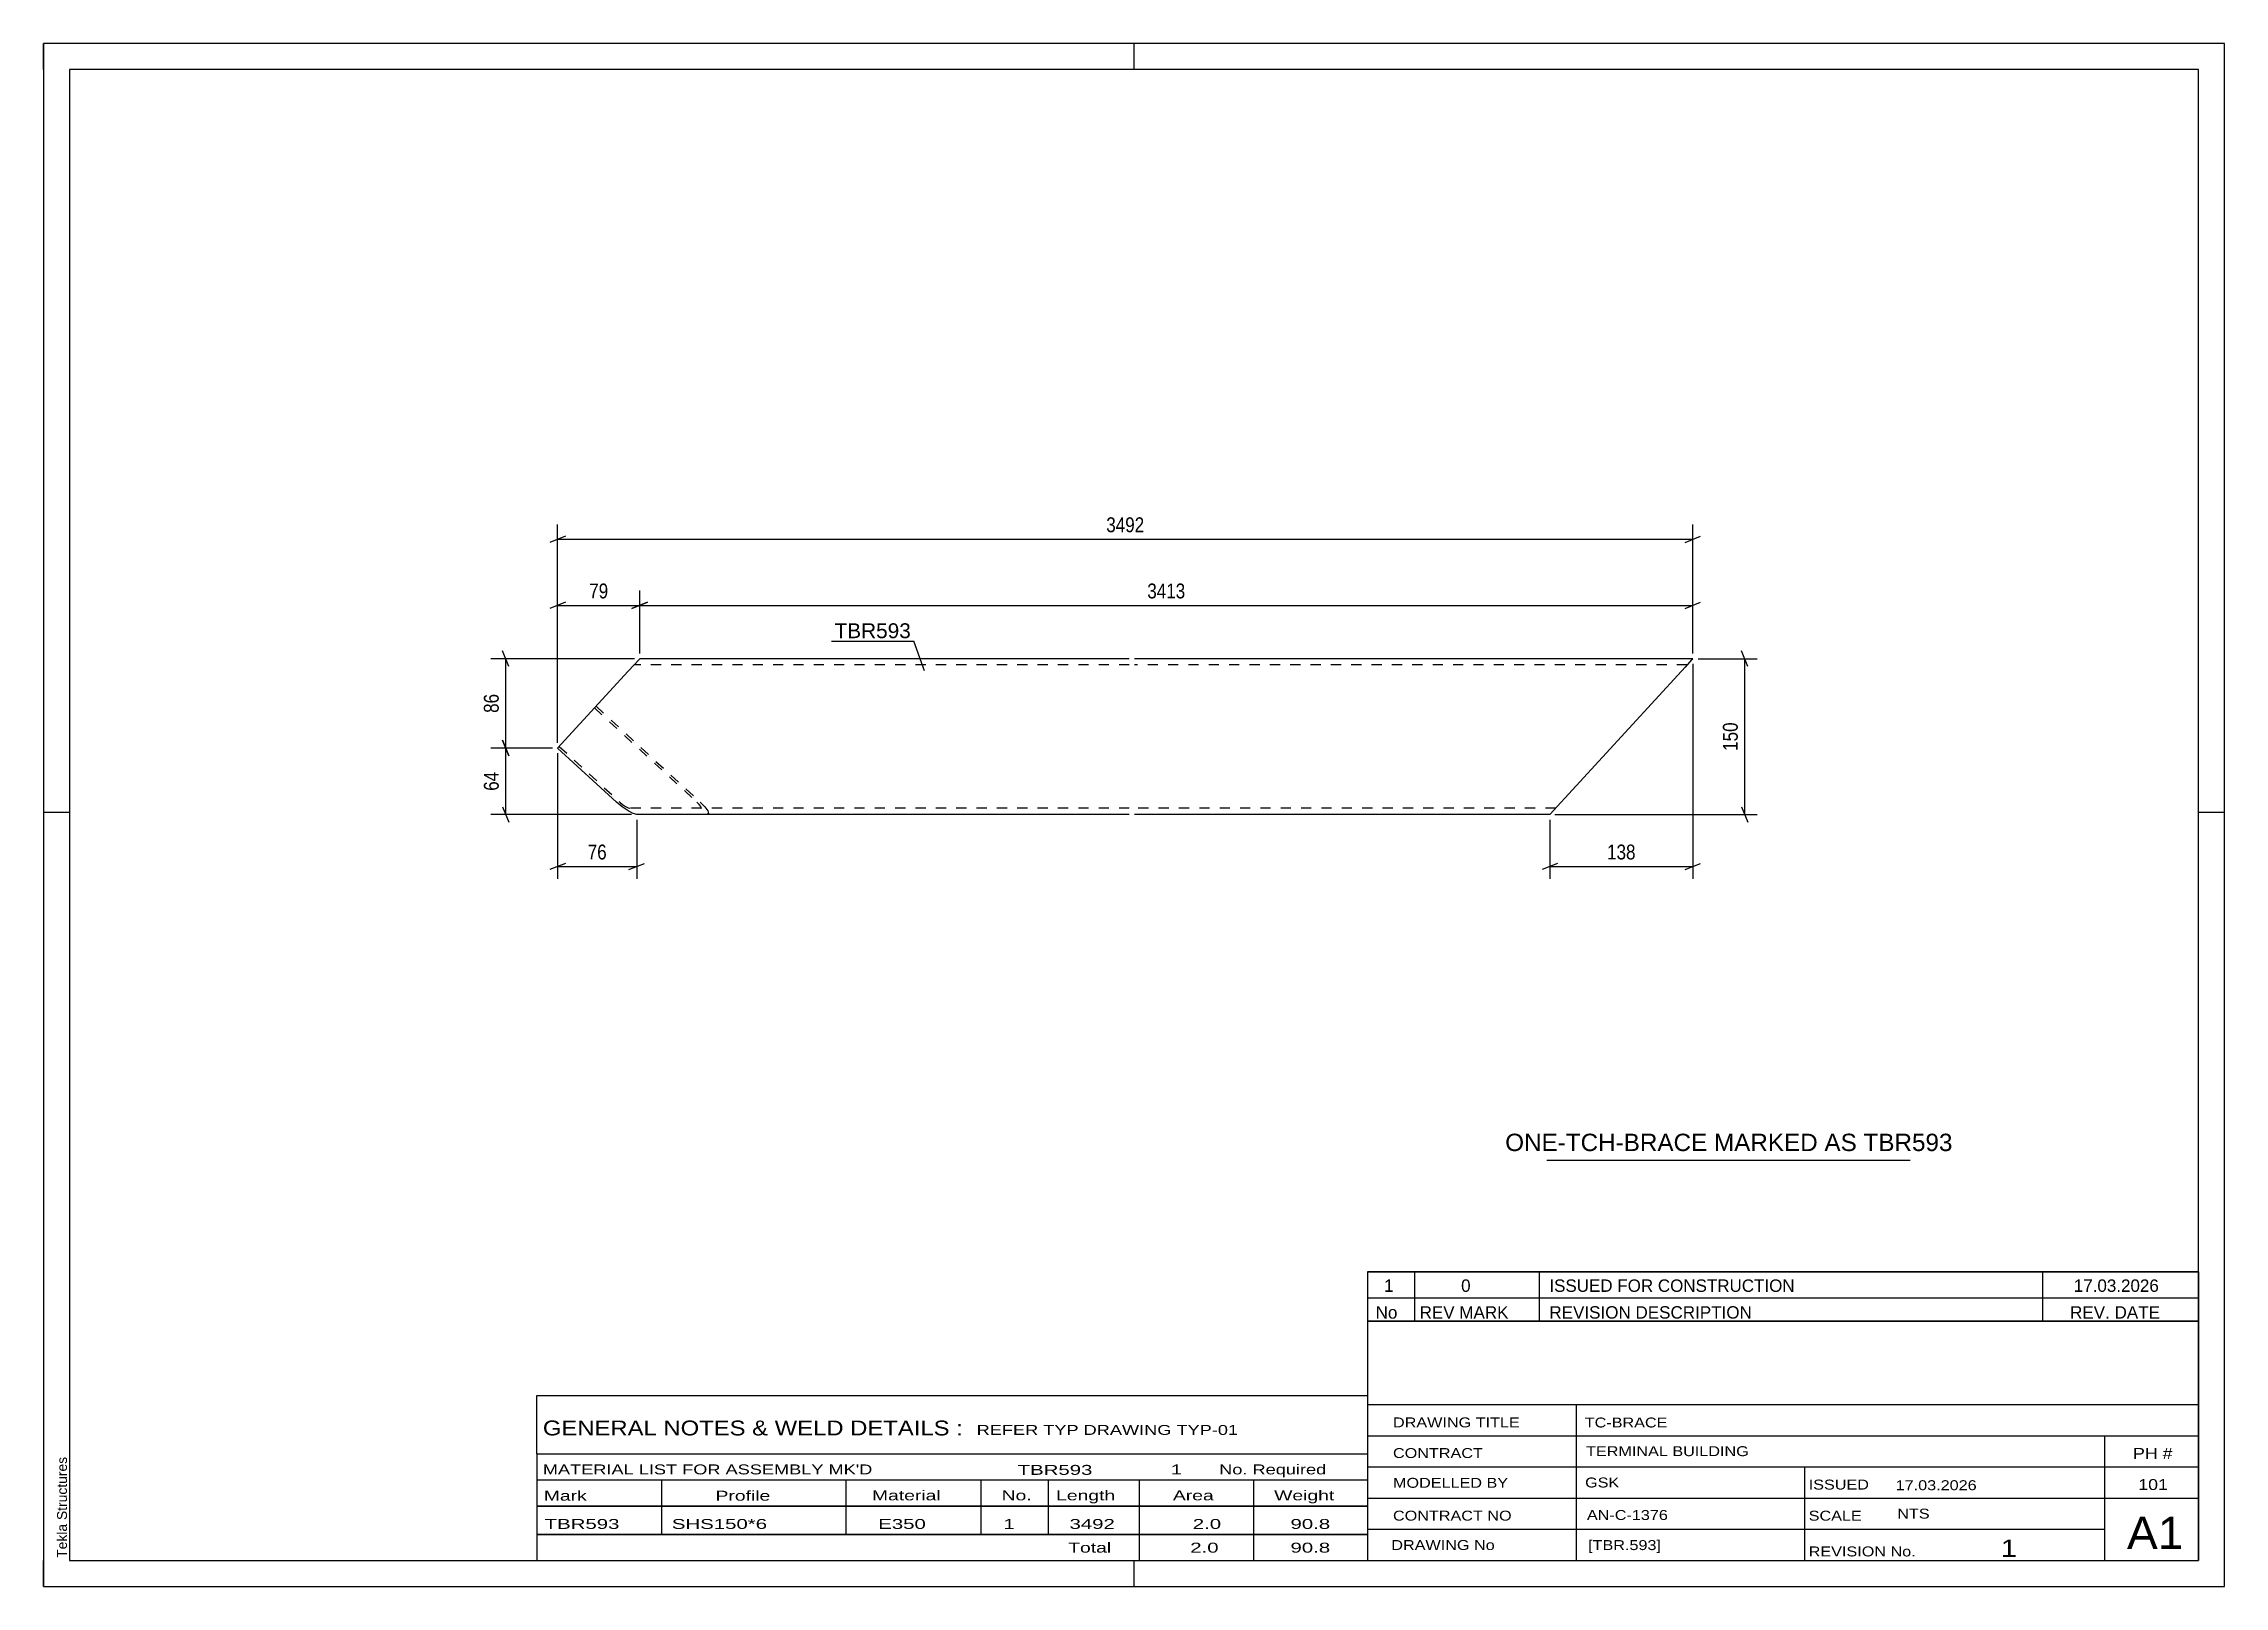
# Model space of a CAD drawing. Header units: millimetres. Extents: x 0 to 420, y 0 to 297.
import ezdxf

# ---------------------------------------------------------------- set-up
doc = ezdxf.new("R2010")
doc.units = ezdxf.units.MM
doc.linetypes.add('DXK_LINE_DOT2', pattern=[3.9198, 1.9599, -1.9599])
doc.styles.add('Arial', font='ARIAL.TTF', dxfattribs={"height": 0.2})
doc.styles.add('Arial Narrow', font='ARIALN.TTF', dxfattribs={"height": 0.2})

# ---------------------------------------------------------------- blocks, each defined once
blk = doc.blocks.new('Unknown-585762219-1162')
at = {"color": 5, "linetype": 'Continuous'}
for p, q in [((420, 297), (0, 297)), ((0, 297), (0, 0)), ((0, 292), (0, 297)), ((210, 292), (210, 297)), ((420, 0), (420, 297)), ((415, 292), (5, 292)), ((5, 292), (5, 5)), ((415, 5), (415, 292)), ((5, 149), (0, 149)), ((420, 149), (415, 149)), ((0, 0), (0, 5)), ((5, 5), (415, 5)), ((210, 0), (210, 5)), ((0, 0), (420, 0))]:
    blk.add_line(p, q, dxfattribs=at)
at = {"color": 174, "linetype": 'Continuous', "style": 'Arial'}
blk.add_text('Tekla Structures', height=1.9102, rotation=90, dxfattribs=at).set_placement((4.5, 5.5))
blk = doc.blocks.new('Part-585762219-1507 - 1483')
at = {"color": 2, "linetype": 'Continuous'}
for p, q in [((114.81, 178.59), (112.6, 176.19)), ((209.08, 178.59), (114.81, 178.59)), ((317.63, 178.59), (210.08, 178.59)), ((317.63, 178.59), (315.42, 176.19)), ((112.6, 176.19), (99, 161.38)), ((315.42, 176.19), (290.08, 148.59)), ((99, 161.38), (110.32, 150.99)), ((111.42, 150.08), (110.32, 150.99)), ((112.55, 149.3), (111.42, 150.08)), ((113.53, 148.78), (112.55, 149.3)), ((114.23, 148.59), (113.53, 148.78)), ((209.08, 148.59), (114.23, 148.59)), ((290.08, 148.59), (210.08, 148.59))]:
    blk.add_line(p, q, dxfattribs=at)
at = {"color": 7, "linetype": 'DXK_LINE_DOT2'}
for p, q in [((209.08, 177.39), (113.7, 177.39)), ((316.52, 177.39), (210.08, 177.39)), ((317.46, 178.41), (315.42, 176.19)), ((106.09, 169.11), (125.82, 150.99)), ((106.39, 169.43), (126.47, 150.99)), ((99.3, 161.71), (110.97, 150.99)), ((110.97, 150.99), (111.52, 150.53)), ((111.52, 150.53), (112.08, 150.15)), ((112.08, 150.15), (112.57, 149.88)), ((112.57, 149.88), (112.92, 149.79)), ((209.08, 149.79), (112.92, 149.79)), ((126.27, 150.53), (125.82, 150.99)), ((126.56, 150.15), (126.27, 150.53)), ((126.47, 150.99), (127.37, 150.08)), ((126.48, 149.79), (126.63, 149.88)), ((126.63, 149.88), (126.56, 150.15)), ((127.37, 150.08), (127.94, 149.3)), ((128.08, 148.78), (127.79, 148.59)), ((127.94, 149.3), (128.08, 148.78)), ((291.18, 149.79), (210.08, 149.79)), ((291.18, 149.79), (291.27, 149.88))]:
    blk.add_line(p, q, dxfattribs=at)
blk = doc.blocks.new('StraightDimension-585762219-1555 - 1483')
at = {"color": 7, "linetype": 'Continuous'}
for p, q in [((317.63, 177.59), (317.63, 136.19)), ((290.08, 147.59), (290.08, 136.19)), ((291.58, 139.19), (288.58, 137.99)), ((316.13, 137.99), (319.13, 139.19)), ((290.08, 138.59), (317.63, 138.59))]:
    blk.add_line(p, q, dxfattribs=at)
at = {"color": 0}
blk.add_wipeout([(307.19, 139.34), (307.19, 143.54), (300.51, 143.54), (300.51, 139.34)], dxfattribs=at)
at = {"color": 3, "style": 'Arial Narrow'}
blk.add_text('138', height=2.863, dxfattribs=at).set_placement((301.11, 139.94))
blk = doc.blocks.new('StraightDimension-585762219-1547 - 1483')
at = {"color": 7, "linetype": 'Continuous'}
for p, q in [((100.5, 189.45), (97.5, 188.25)), ((99, 162.38), (99, 191.7)), ((113.31, 188.25), (116.31, 189.45)), ((114.81, 179.59), (114.81, 191.7)), ((99, 188.85), (114.81, 188.85))]:
    blk.add_line(p, q, dxfattribs=at)
at = {"color": 0}
blk.add_wipeout([(109.33, 189.6), (109.33, 193.8), (104.48, 193.8), (104.48, 189.6)], dxfattribs=at)
at = {"color": 3, "style": 'Arial Narrow'}
blk.add_text('79', height=2.863, dxfattribs=at).set_placement((105.08, 190.2))
blk = doc.blocks.new('StraightDimension-585762219-1539 - 1483')
at = {"color": 7, "linetype": 'Continuous'}
for p, q in [((318.63, 178.59), (330.03, 178.59)), ((328.23, 177.09), (327.03, 180.09)), ((327.63, 148.59), (327.63, 178.59)), ((291.08, 148.59), (330.03, 148.59)), ((327.03, 150.09), (328.23, 147.09))]:
    blk.add_line(p, q, dxfattribs=at)
at = {"color": 0}
blk.add_wipeout([(326.88, 166.94), (322.68, 166.94), (322.68, 160.25), (326.88, 160.25)], dxfattribs=at)
at = {"color": 3, "style": 'Arial Narrow'}
blk.add_text('150', height=2.863, rotation=90.0002, dxfattribs=at).set_placement((326.28, 160.85))
blk = doc.blocks.new('StraightDimension-585762219-1546 - 1483')
at = {"color": 7, "linetype": 'Continuous'}
for p, q in [((116.31, 189.45), (113.31, 188.25)), ((114.81, 179.59), (114.81, 191.7)), ((316.13, 188.25), (319.13, 189.45)), ((317.63, 179.59), (317.63, 191.7)), ((114.81, 188.85), (317.63, 188.85))]:
    blk.add_line(p, q, dxfattribs=at)
at = {"color": 0}
blk.add_wipeout([(220.47, 189.6), (220.47, 193.8), (211.96, 193.8), (211.96, 189.6)], dxfattribs=at)
at = {"color": 3, "style": 'Arial Narrow'}
blk.add_text('3413', height=2.863, dxfattribs=at).set_placement((212.56, 190.2))
blk = doc.blocks.new('StraightDimension-585762219-1564 - 1483')
at = {"color": 7, "linetype": 'Continuous'}
for p, q in [((100.5, 202.19), (97.5, 200.99)), ((99, 162.38), (99, 204.44)), ((316.13, 200.99), (319.13, 202.19)), ((317.63, 179.59), (317.63, 204.44)), ((99, 201.59), (317.63, 201.59))]:
    blk.add_line(p, q, dxfattribs=at)
at = {"color": 0}
blk.add_wipeout([(212.57, 202.34), (212.57, 206.54), (204.06, 206.54), (204.06, 202.34)], dxfattribs=at)
at = {"color": 3, "style": 'Arial Narrow'}
blk.add_text('3492', height=2.863, dxfattribs=at).set_placement((204.66, 202.94))
blk = doc.blocks.new('StraightDimension-585762219-1736 - 1483')
at = {"color": 7, "linetype": 'Continuous'}
for p, q in [((113.81, 178.59), (86.15, 178.59)), ((89.6, 177.09), (88.4, 180.09)), ((89, 161.38), (89, 178.59)), ((98, 161.38), (86.15, 161.38)), ((88.4, 162.88), (89.6, 159.88))]:
    blk.add_line(p, q, dxfattribs=at)
at = {"color": 0}
blk.add_wipeout([(88.25, 172.42), (84.05, 172.42), (84.05, 167.56), (88.25, 167.56)], dxfattribs=at)
at = {"color": 3, "style": 'Arial Narrow'}
blk.add_text('86', height=2.863, rotation=90.0002, dxfattribs=at).set_placement((87.65, 168.16))
blk = doc.blocks.new('StraightDimension-585762219-1737 - 1483')
at = {"color": 7, "linetype": 'Continuous'}
for p, q in [((98, 161.38), (86.15, 161.38)), ((89.6, 159.88), (88.4, 162.88)), ((89, 148.59), (89, 161.38)), ((113.23, 148.59), (86.15, 148.59)), ((88.4, 150.09), (89.6, 147.09))]:
    blk.add_line(p, q, dxfattribs=at)
at = {"color": 0}
blk.add_wipeout([(88.25, 157.42), (84.05, 157.42), (84.05, 152.56), (88.25, 152.56)], dxfattribs=at)
at = {"color": 3, "style": 'Arial Narrow'}
blk.add_text('64', height=2.863, rotation=90.0002, dxfattribs=at).set_placement((87.65, 153.16))
blk = doc.blocks.new('StraightDimension-585762219-1834 - 1483')
at = {"color": 7, "linetype": 'Continuous'}
for p, q in [((99, 160.38), (99, 136.19)), ((114.23, 147.59), (114.23, 136.19)), ((100.5, 139.19), (97.5, 137.99)), ((112.73, 137.99), (115.73, 139.19)), ((99, 138.59), (114.23, 138.59))]:
    blk.add_line(p, q, dxfattribs=at)
at = {"color": 0}
blk.add_wipeout([(109.04, 139.34), (109.04, 143.54), (104.19, 143.54), (104.19, 139.34)], dxfattribs=at)
at = {"color": 3, "style": 'Arial Narrow'}
blk.add_text('76', height=2.863, dxfattribs=at).set_placement((104.79, 139.94))
blk = doc.blocks.new('Unknown-585762219-1896')
at = {"color": 7, "linetype": 'Continuous'}
for p, q in [((255, 51.05), (255, 5)), ((255, 51.05), (415, 51.05)), ((415, 51), (415, 5)), ((255, 35), (415, 35)), ((295.14, 35), (295.14, 5)), ((255, 29), (415, 29)), ((397, 5.05), (397, 29.05)), ((255, 23), (415, 23)), ((339.14, 23), (339.14, 5)), ((255, 17), (415, 17)), ((255, 11), (397, 11)), ((255, 5), (415, 5))]:
    blk.add_line(p, q, dxfattribs=at)
at = {"color": 7, "style": 'Arial Narrow'}
for s, height, width, p in [('DRAWING TITLE', 1.9089, 1.425378, (259.88, 30.61)), ('TC-BRACE', 1.909, 1.425378, (296.81, 30.59)), ('CONTRACT', 1.909, 1.425378, (259.88, 24.71)), ('TERMINAL BUILDING', 1.9089, 1.425378, (297.06, 25.07)), ('MODELLED BY', 1.9089, 1.425378, (259.88, 18.98)), ('GSK', 1.909, 1.425378, (296.88, 19.04)), ('ISSUED', 1.909, 1.425378, (339.94, 18.64)), ('17.03.2026', 1.909, 1.425378, (356.69, 18.52)), ('CONTRACT NO', 1.9089, 1.425378, (259.88, 12.66)), ('AN-C-1376', 1.909, 1.425378, (297.23, 12.78)), ('SCALE', 1.909, 1.425378, (339.94, 12.65)), ('A1', 6.204, 1.25, (401.24, 7.2)), ('DRAWING No', 1.909, 1.425378, (259.56, 7)), ('[TBR.593]', 1.909, 1.425378, (297.46, 6.99)), ('1', 3.34, 1.5, (376.91, 5.68)), ('REVISION No.', 1.9089, 1.425378, (339.94, 5.77))]:
    blk.add_text(s, height=height, dxfattribs=dict(at, width=width)).set_placement(p)
at = {"color": 7, "linetype": 'Continuous', "style": 'Arial Narrow'}
for s, height, width, p in [('PH #', 2.1, 1.42538, (402.4, 24.55)), ('101', 2.1, 1.42538, (403.41, 18.55)), ('NTS', 1.909, 1.425378, (357, 13.05))]:
    blk.add_text(s, height=height, dxfattribs=dict(at, width=width)).set_placement(p)
blk = doc.blocks.new('Unknown-585762219-1897')
at = {"color": 7, "linetype": 'Continuous'}
for p, q in [((255, 60.55), (415, 60.55)), ((415, 60.55), (255, 60.55)), ((255, 60.55), (255, 55.55)), ((264, 60.55), (264, 55.55)), ((288, 60.55), (288, 55.55)), ((385, 60.55), (385, 55.55)), ((415, 60.55), (415, 55.55)), ((255, 55.55), (415, 55.55)), ((255, 55.55), (255, 51.05)), ((255, 55.55), (415, 55.55)), ((264, 55.55), (264, 51.05)), ((288, 55.55), (288, 51.05)), ((385, 55.55), (385, 51.05)), ((415, 55.55), (415, 51.05)), ((415, 51.05), (255, 51.05))]:
    blk.add_line(p, q, dxfattribs=at)
at = {"color": 7, "linetype": 'Continuous', "style": 'Arial Narrow'}
for s, height, width, p in [('1', 2.39, 1.196471, (258.16, 56.7)), ('0', 2.39, 1.196471, (273, 56.7)), ('ISSUED FOR CONSTRUCTION', 2.3861, 1.196471, (290, 56.7)), ('17.03.2026', 2.386, 1.196471, (391, 56.7)), ('No', 2.386, 1.2, (256.54, 51.55)), ('REV MARK', 2.386, 1.2, (265, 51.55)), ('REVISION DESCRIPTION', 2.3861, 1.2, (290, 51.55)), ('REV. DATE', 2.386, 1.2, (390.28, 51.55))]:
    blk.add_text(s, height=height, dxfattribs=dict(at, width=width)).set_placement(p)
blk = doc.blocks.new('Unknown-585762219-1898')
at = {"color": 7, "linetype": 'Continuous'}
for p, q in [((95, 36.75), (255, 36.75)), ((95, 25.5), (95, 36.75)), ((255, 36.75), (255, 25.5)), ((95, 25.5), (255, 25.5)), ((95, 25.5), (95, 20.5)), ((255, 25.5), (255, 20.5)), ((95, 20.5), (255, 20.5)), ((95, 20.5), (95, 15.5)), ((119, 20.5), (119, 15.5)), ((154.5, 20.5), (154.5, 15.5)), ((180.5, 20.5), (180.5, 15.5)), ((193.5, 20.5), (193.5, 15.5)), ((211, 20.5), (211, 15.5)), ((233, 20.5), (233, 15.5)), ((255, 20.5), (255, 15.5)), ((95, 15.5), (255, 15.5)), ((95, 15.45), (95, 10.05)), ((95, 15.45), (255, 15.45)), ((119, 15.5), (119, 10)), ((154.5, 15.5), (154.5, 10)), ((180.5, 15.5), (180.5, 10)), ((193.5, 15.5), (193.5, 10)), ((211, 15.5), (211, 10)), ((233, 15.5), (233, 10)), ((255, 15.45), (255, 10.05)), ((95, 10.05), (255, 10.05)), ((95, 10), (255, 10)), ((95, 10), (95, 5)), ((211, 10), (211, 5)), ((233, 10), (233, 5)), ((255, 10), (255, 5)), ((95, 5), (255, 5))]:
    blk.add_line(p, q, dxfattribs=at)
at = {"color": 7, "style": 'Arial Narrow'}
for s, height, width, p in [('GENERAL NOTES & WELD DETAILS :', 2.8633, 1.4, (96.15, 29.06)), ('REFER TYP DRAWING TYP-01', 1.9089, 1.6, (179.7, 29.16)), ("MATERIAL LIST FOR ASSEMBLY MK'D", 1.9089, 1.6, (96.15, 21.56)), ('TBR593', 1.909, 1.794707, (187.59, 21.47)), ('1', 1.91, 1.794707, (217.08, 21.56)), ('No. Required', 1.9089, 1.6, (226.41, 21.56)), ('Mark', 1.909, 1.7, (96.34, 16.5)), ('Profile', 1.909, 1.7, (129.41, 16.5)), ('Material', 1.909, 1.7, (159.54, 16.56)), ('No.', 1.909, 1.7, (184.5, 16.56)), ('Length', 1.909, 1.7, (195, 16.56)), ('Area', 1.909, 1.7, (217.5, 16.56)), ('Weight', 1.909, 1.7, (237, 16.56))]:
    blk.add_text(s, height=height, dxfattribs=dict(at, width=width)).set_placement(p)
at = {"color": 7, "linetype": 'Continuous', "style": 'Arial Narrow'}
for s, height, width, p in [('TBR593', 1.909, 1.794707, (96.5, 11.06)), ('SHS150*6', 1.909, 1.794707, (121, 11.06)), ('E350', 1.909, 1.794707, (160.74, 11.06)), ('1', 1.91, 1.794707, (184.86, 11.06)), ('3492', 1.909, 1.794707, (197.58, 11.06)), ('2.0', 1.909, 1.794707, (221.32, 11.06)), ('90.8', 1.909, 1.794707, (240.14, 11.06)), ('Total', 1.909, 1.7, (197.33, 6.5)), ('2.0', 1.909, 1.794707, (220.83, 6.5)), ('90.8', 1.909, 1.794707, (240.14, 6.5))]:
    blk.add_text(s, height=height, dxfattribs=dict(at, width=width)).set_placement(p)
blk = doc.blocks.new('Unknown-585762219-1899')
at = {"color": 7, "linetype": 'Continuous'}
blk.add_line((289.5, 82.05), (359.5, 82.05), dxfattribs=at)
at = {"color": 7, "style": 'Arial'}
blk.add_text('ONE-TCH-BRACE MARKED AS TBR593', height=3.3428, dxfattribs=at).set_placement((281.49, 83.8))
blk = doc.blocks.new('Mark-585762219-1510 - 1483')
at = {"color": 0}
blk.add_wipeout([(167, 182.54), (167, 185.54), (152.33, 185.54), (152.33, 182.54)], dxfattribs=at)
blk.add_wipeout([(167, 182.54), (167, 185.54), (152.33, 185.54), (152.33, 182.54)], dxfattribs=at)
at = {"color": 30, "linetype": 'Continuous'}
for p in [(151.73, 181.94), (169.68, 176.24)]:
    blk.add_line(p, (167.6, 181.94), dxfattribs=at)
at = {"color": 3, "style": 'Arial'}
blk.add_text('TBR593', height=2.865, dxfattribs=at).set_placement((152.33, 182.54))

msp = doc.modelspace()

# ---------------------------------------------------------------- block references
for name in ['Unknown-585762219-1162', 'Part-585762219-1507 - 1483', 'Unknown-585762219-1899', 'Unknown-585762219-1897', 'Unknown-585762219-1896', 'Unknown-585762219-1898']:
    msp.add_blockref(name, (0, 0))

# ---------------------------------------------------------------- next in the draw order: block references
for name in ['StraightDimension-585762219-1547 - 1483', 'StraightDimension-585762219-1555 - 1483']:
    msp.add_blockref(name, (0, 0))

# ---------------------------------------------------------------- next in the draw order: block references
msp.add_blockref('StraightDimension-585762219-1539 - 1483', (0, 0))

# ---------------------------------------------------------------- next in the draw order: block references
msp.add_blockref('StraightDimension-585762219-1546 - 1483', (0, 0))

# ---------------------------------------------------------------- next in the draw order: block references
msp.add_blockref('StraightDimension-585762219-1564 - 1483', (0, 0))

# ---------------------------------------------------------------- next in the draw order: block references
for name in ['Mark-585762219-1510 - 1483', 'StraightDimension-585762219-1736 - 1483']:
    msp.add_blockref(name, (0, 0))

# ---------------------------------------------------------------- next in the draw order: block references
msp.add_blockref('StraightDimension-585762219-1737 - 1483', (0, 0))

# ---------------------------------------------------------------- next in the draw order: block references
msp.add_blockref('StraightDimension-585762219-1834 - 1483', (0, 0))

doc.saveas('drawing.dxf')
